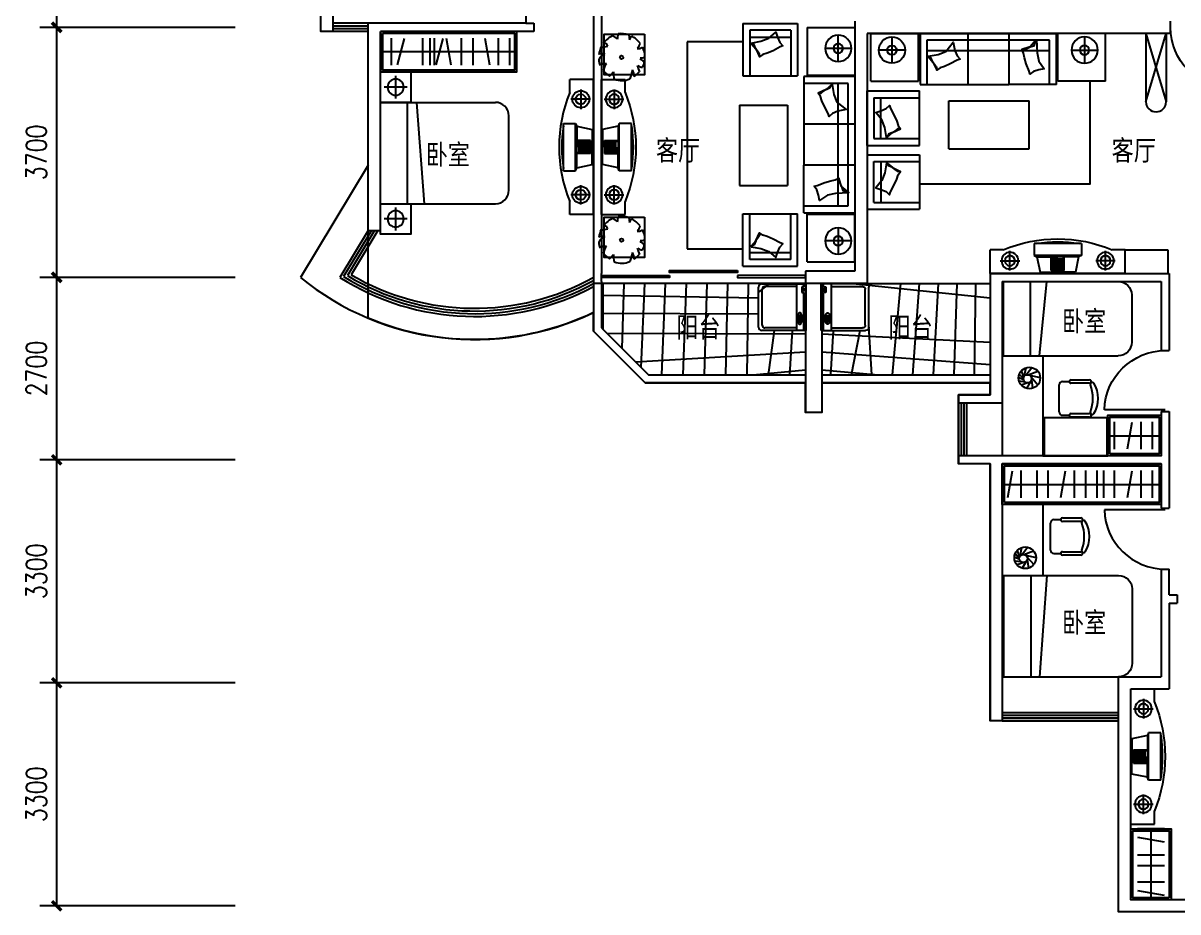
# Model space of a CAD drawing. Header units: millimetres. Extents: x 711 to 40000, y 477 to 37920.
# Drawn here: x 711 to 17795, y 14693 to 27846 of the extents above; entities that cross this region are included whole.
import ezdxf

# ---------------------------------------------------------------- set-up
doc = ezdxf.new("R2010")
doc.units = ezdxf.units.MM
for name, color, linetype in [('GROUND', 2, 'Continuous'), ('JJ', 6, 'Continuous'), ('PUB_DIM', 3, 'Continuous'), ('TEXT', 7, 'Continuous'), ('TOTHER', 7, 'Continuous'), ('WALL', 4, 'Continuous'), ('WC', 10, 'Continuous'), ('WINDOW', 5, 'Continuous'), ('轮廓线', 240, 'Continuous')]:
    doc.layers.add(name, color=color, linetype=linetype)
doc.styles.add('-黑体', font='simhei.ttf')
doc.styles.add('DIM_FONT', font='SIMPLEX.shx', dxfattribs={"width": 0.8})
doc.styles.get("Standard").update_dxf_attribs({"font": 'arial.ttf'})
doc.dimstyles.new('DIMN', dxfattribs={"dimtxt": 300, "dimasz": 1, "dimexe": 250, "dimexo": 300, "dimgap": 150, "dimtad": 1, "dimdec": 0, "dimdsep": 46, "dimtxsty": 'DIM_FONT', "dimblk": '_DIMX', "dimblk1": 'ARCHTICK', "dimblk2": 'ARCHTICK', "dimcen": 0.1, "dimclrt": 7, "dimadec": 0, "dimazin": 0, "dimtfac": 1, "dimtdec": 0, "dimtix": 1, "dimtmove": 2, "dimatfit": 3, "dimldrblk": '_DIMX', "dimfxl": 1, "dimtolj": 1, "dimtzin": 0, "dimarcsym": 0})

# ---------------------------------------------------------------- blocks, each defined once
blk = doc.blocks.new('_DIMX')
at = {"const_width": 50}
blk.add_lwpolyline([(-70, -70), (70, 70)], dxfattribs=at)
blk = doc.blocks.new('*D98')
at = {"layer": 'DEFPOINTS', "color": 0, "transparency": 16777216}
for p in [(1207.473873706284, 27783.04178754659), (4148.440999181692, 27783.04178754659), (4148.440999181692, 24083.04178706975)]:
    blk.add_point(p, dxfattribs=at)
at = {"layer": 'PUB_DIM', "color": 0, "lineweight": -2, "transparency": 16777216}
for p, q in [((3848.440999181692, 27783.04178754659), (957.4738737062839, 27783.04178754659)), ((1207.473873706285, 24084.04178706975), (1207.473873706284, 27782.04178754659)), ((3848.440999181692, 24083.04178706975), (957.4738737062847, 24083.04178706975))]:
    blk.add_line(p, q, dxfattribs=at)
for p, rotation in [((1207.473873706284, 27783.04178754659), 90), ((1207.473873706285, 24083.04178706975), 270)]:
    blk.add_blockref('_DIMX', p, dxfattribs=dict(at, rotation=rotation))
at = {"layer": 'PUB_DIM', "color": 7, "transparency": 16777216, "insert": (907.4738737062917, 25933.04178730817), "char_height": 300, "attachment_point": 5, "rotation": 90, "style": 'DIM_FONT'}
blk.add_mtext('\\A1;3700', dxfattribs=at)
blk = doc.blocks.new('_ARCHTICK')
at = {"color": 0, "linetype": 'ByBlock', "const_width": 0.15}
blk.add_lwpolyline([(-0.5, -0.5), (0.5, 0.5)], dxfattribs=at)
blk = doc.blocks.new('_C10')
at = {"layer": 'JJ'}
for p, q in [((-354.7870574510889, -581.4193916137447), (-354.7870574510889, 606.1006083862594)), ((-354.7870574510889, 606.1006083862594), (355.1329425489239, 606.1006083862449)), ((355.1329425489239, -581.4193916137592), (355.1329425489239, 606.1006083862449)), ((-354.7870574510889, -581.4193916137447), (355.1329425489239, -581.4193916137592))]:
    blk.add_line(p, q, dxfattribs=at)
at = {"flags": 9}
for tag in ['YSIZE', 'XSIZE']:
    blk.add_attdef(tag, (0, 0), '', height=0.5, dxfattribs=at)
blk = doc.blocks.new('_C8')
at = {"layer": 'JJ'}
for p, q in [((-755.5999999999767, 1008.000000000015), (0, 1008)), ((-755.5999999999767, 1008), (-755.5999999999767, 302.4000000000087)), ((-755.5999999999767, 907.2000000000116), (-100.7999999999884, 907.2000000000116)), ((-251.5999999999767, -907.1999999999825), (-251.5999999999767, 907.2000000000116)), ((-100.7999999999884, 907.2000000000116), (-100.8000000000175, -907.1999999999825)), ((0, -1008), (0, 1008)), ((-755.5999999999767, -1008), (-755.5999999999767, 302.4000000000087)), ((0, 302.3999999999942), (-755.5999999999767, 302.3999999999942)), ((0, -302.3999999999942), (-755.5999999999767, -302.3999999999942)), ((-100.8000000000175, -907.1999999999825), (-755.5999999999767, -907.1999999999971)), ((0, -1008), (-755.5999999999767, -1008))]:
    blk.add_line(p, q, dxfattribs=at)
for points in [[(-89.99734004616039, 714.5682681564358), (-288.1817483240739, 722.5387992107717), (-408.1844476381084, 749.4810452834645), (-525.3636578463484, 825.6283520912693), (-540.0010626880103, 748.5662530344562), (-563.4778018753859, 667.1045413729444), (-602.0114588273864, 612.2127015274891), (-558.0838417873601, 603.7212770043116), (-447.6263490955171, 560.0781531431712), (-358.4940034818719, 534.3907867909002), (-291.7959422309068, 522.8105931445753), (-238.1384737045737, 495.5368694099016), (-245.2634562289168, 536.4937327374646), (-233.0967100298731, 552.4390997508308), (-198.5961258576717, 619.6085278042301), (-181.2196417347295, 679.9030230497301), (-92.03075840097154, 707.5125293511082), (-198.5961258576717, 619.6085278042301), (-238.1384737045737, 495.5368694099016)], [(-338.2978783842991, -888.7412333619577), (-311.270418500324, -742.8245974557649), (-269.066812068515, -627.3023568687349), (-128.4339883773355, -520.9300347690878), (-252.9626801763952, -496.4699687376997), (-330.7134550149494, -462.676703703095), (-380.1734077908332, -417.3813411245792), (-394.2627972830669, -459.8457842856878), (-451.7957910691621, -563.7473462476628), (-488.7711125673959, -648.81932415349), (-508.8620267306687, -713.4651857968274), (-542.8323156404949, -763.1542128187866), (-501.2984463736066, -761.3744000966253), (-487.0565684751491, -775.4971957188973), (-424.9012172757066, -818.3776655217953), (-367.3533996786573, -843.3900034214166), (-345.0321974647813, -885.8142576502869), (-424.9012172757066, -818.3776655217953), (-542.8323156404949, -763.1542128187866)]]:
    blk.add_lwpolyline(points, dxfattribs=at)
at = {"flags": 9}
for tag in ['YSIZE', 'XSIZE']:
    blk.add_attdef(tag, (0, 0), '', height=0.5, dxfattribs=at)
blk = doc.blocks.new('_C11')
at = {"layer": 'JJ'}
for p, q in [((-705.6000000000058, 0), (0, 0)), ((-705.6000000000058, 0), (-705.6000000000058, -705.6000000000058)), ((0, 0), (0, -705.6000000000058)), ((-246.1800111641642, -505.8603632134618), (-246.1800111641642, -115.8603632134618)), ((-51.18001116416417, -310.8603632134618), (-441.1800111641642, -310.8603632134618)), ((-705.6000000000058, -705.6000000000058), (0, -705.6000000000058))]:
    blk.add_line(p, q, dxfattribs=at)
for radius in [195, 69.69913654718549]:
    blk.add_circle((-246.1800111641642, -310.8603632134618), radius, dxfattribs=at)
at = {"flags": 9}
for tag in ['YSIZE', 'XSIZE']:
    blk.add_attdef(tag, (0, 0), '', height=0.5, dxfattribs=at)
blk = doc.blocks.new('_C9')
at = {"layer": 'JJ'}
for p, q in [((0, 0), (0, -773.6000000000058)), ((0, 0), (806.3999999999942, 0)), ((806.3999999999942, 0), (806.3999999999942, -773.6000000000058)), ((100.7999999999884, -100.8000000000175), (100.7999999999884, -773.6000000000058)), ((705.5999999999767, -100.8000000000175), (100.7999999999884, -100.8000000000175)), ((705.5999999999767, -100.8000000000175), (705.5999999999767, -773.6000000000058)), ((100.7999999999884, -201.6000000000058), (705.5999999999767, -201.6000000000058)), ((0, -773.6000000000058), (806.3999999999942, -773.6000000000058))]:
    blk.add_line(p, q, dxfattribs=at)
blk.add_lwpolyline([(119.2587666379986, -288.2978783842991), (265.175402544206, -261.270418500324), (380.6976431312505, -219.066812068515), (487.0699652308831, -128.4339883773355), (511.5300312622567, -202.9626801763952), (545.3232962968759, -280.7134550149494), (590.6186588754063, -330.1734077908623), (548.154215714283, -344.2627972830669), (444.2526537523372, -401.7957910691912), (359.1806758464663, -438.7711125673959), (294.534814203158, -458.8620267306978), (244.8457871811697, -492.8323156404949), (246.6255999033456, -451.2984463736066), (232.5028042810736, -437.0565684751782), (189.6223344781902, -374.9012172757066), (164.6099965785397, -317.3533996786864), (122.185742349684, -295.0321974647813), (189.6223344781902, -374.9012172757066), (244.8457871811697, -492.8323156404949)], dxfattribs=at)
at = {"flags": 9}
for tag in ['YSIZE', 'XSIZE']:
    blk.add_attdef(tag, (0, 0), '', height=0.5, dxfattribs=at)
blk = doc.blocks.new('_C1FVM')
at = {"layer": 'JJ'}
for p, q in [((1735.722933011391, 0), (1030.122933011386, 0)), ((1030.122933011386, -705.6000000000058), (1030.122933011386, 0)), ((1735.722933011391, -705.6000000000058), (1735.722933011391, 0)), ((1424.86256979793, -51.18001116416417), (1424.86256979793, -441.1800111641642)), ((1229.86256979793, -246.1800111641642), (1619.86256979793, -246.1800111641642)), ((1019.066911050046, -1656.636905521096), (1019.066911050046, -850.236905521102)), ((1792.666911050052, -850.236905521102), (1019.066911050046, -850.236905521102)), ((1735.722933011391, -705.6000000000058), (1030.122933011386, -705.6000000000058)), ((1792.666911050052, -1656.636905521096), (1792.666911050052, -850.236905521102)), ((1691.866911050034, -951.0369055211195), (1019.066911050046, -951.0369055211195)), ((1591.066911050046, -1555.836905521108), (1591.066911050046, -951.0369055211195)), ((1691.866911050034, -951.0369055211195), (1691.866911050034, -1555.836905521108)), ((1691.866911050034, -1555.836905521108), (1019.066911050046, -1555.836905521108)), ((1792.666911050052, -1656.636905521096), (1019.066911050046, -1656.636905521096))]:
    blk.add_line(p, q, dxfattribs=at)
blk.add_lwpolyline([(1504.369032665752, -1537.378138883098), (1531.396492549728, -1391.46150297689), (1573.600098981537, -1275.939262389846), (1664.232922672716, -1169.566940290213), (1589.704230873656, -1145.10687425884), (1511.953456035102, -1111.31360922422), (1462.493503259189, -1066.01824664569), (1448.404113766985, -1108.482689806813), (1390.87111998086, -1212.384251768759), (1353.895798482656, -1297.45622967463), (1333.804884319354, -1362.102091317938), (1299.834595409557, -1411.791118339926), (1341.368464676445, -1410.011305617751), (1355.610342574873, -1424.134101240023), (1417.765693774345, -1467.014571042906), (1475.313511371365, -1492.026908942556), (1497.63471358527, -1534.451163171412), (1417.765693774345, -1467.014571042906), (1299.834595409557, -1411.791118339926)], dxfattribs=at)
for radius in [195, 69.69913654718549]:
    blk.add_circle((1424.86256979793, -246.1800111641642), radius, dxfattribs=at)
at = {"layer": 'JJ', "rotation": 90}
for name, p in [('_C11', (-1735.722933011377, 0)), ('_C8', (0, 0)), ('_C9', (-1798.043468794276, -1656.636905521096)), ('_C10', (3.586040244772448, -1351.109127034739))]:
    blk.add_blockref(name, p, dxfattribs=at)
at = {"style": 'DIM_FONT', "width": 0.8, "flags": 9}
for tag in ['YSIZE', 'XSIZE']:
    blk.add_attdef(tag, (0, 0), '', height=0.5, dxfattribs=at)
blk = doc.blocks.new('M_C56KIS')
for p, q in [((61.68769691910711, 318.4202871911148), (71.90601225494174, 242.2449976117387)), ((71.90601225494174, 242.2449976117387), (100.8935978659574, 299.1390777507368)), ((100.8935978659574, 299.1390777507368), (100.8935978659574, 299.1390777507368))]:
    blk.add_line(p, q)
blk.add_lwpolyline([(293.5310873228591, 324.8203210098109), (293.5310873228591, -275.1796789901891), (-306.4689126771409, -275.1796789901891), (-306.4689126771409, 324.8203210098109)], close=True)
blk.add_circle((-45.62873294828751, -15.71658524134182), 24.74795864091466)
for centre, radius, start, end in [((-307.3263161788782, 139.4254770050211), 56.51447527397258, 8.94104035208526, 100.0107453020594), ((-45.50328085846559, -12.31630878756187), 339.7112833079223, 112.0102967799918, 142.6391627845076), ((-371.2896940797655, -21.64040045695947), 380.1920188542477, 45.97817327683244, 58.53146648823827), ((-666.0950092341081, 364.7389955538201), 570.3182934058449, 348.5728220433146, 356.664893159638), ((-45.50328085846559, -12.31630878756187), 347.6731246968502, 72.04260863602428, 98.47500495788819), ((-45.50328085846559, -12.31630878756187), 341.3130754933274, 37.27508326534749, 64.82453975226632), ((82.19623916537967, 215.3506896556755), 145.4134528367333, 319.7203254456983, 351.7151342059933), ((-277.2367385652906, -87.58515179670576), 115.2873787263145, 97.39115352619886, 159.6951689965226), ((-332.4263924279076, -104.7566776789063), 142.750854417868, 71.80085051577306, 110.5991494842191), ((-45.50328085846559, -12.31630878756187), 338.1869811262916, 154.3498330697507, 173.0356210533512), ((-402.2700638191891, 850.071679190416), 717.8742823705817, 274.1464636058081, 282.123813865735), ((206.6061042903748, 198.4565398962477), 84.24348286259413, 254.8554930631365, 310.959999052217), ((-45.50328085846559, -12.31630878756187), 344.854602640086, 0.5321478976161764, 25.58563763758895), ((-45.50328085846559, -12.31630878756187), 341.6813009379082, 185.9236248562026, 201.5277014868109), ((-287.016916876004, -214.3724508192572), 105.9156923180378, 81.8313753688686, 131.8278158106918), ((-119.4181293166766, -230.1884061095298), 194.498044918058, 141.6582328344403, 174.3092801234542), ((1198.945539950029, 166.7284474101361), 1057.644250898783, 196.6397484795939, 201.9099380494143), ((262.0729412414221, -63.06088788394482), 99.59076505003421, 227.0453936709736, 270.9650517005485), ((240.9715377723187, 101.5253414807994), 125.0895764326022, 263.277489039658, 297.8128437567362), ((333.1284424762271, 45.00061429590642), 130.7944999497475, 215.3868289016926, 249.7411029521465), ((-45.50328085846559, -12.31630878756187), 343.8520713788156, 334.0766548191929, 348.9021315592918), ((-45.50328085846559, -12.31630878756187), 333.1188994948745, 216.5940385052634, 237.4463764496026), ((-456.1104389769607, -26.25292581247413), 353.3091112416235, 310.8535874544839, 325.1929914565035), ((258.5327176696737, -243.1566432130312), 424.821412029153, 177.9454952844627, 193.2146256256703), ((-45.50328085846559, -12.31630878756187), 345.7632267254725, 251.5307323359839, 290.6299658611113), ((1319.979056938726, -610.5931979398483), 1273.632728424784, 161.2864889084941, 167.5451059776773), ((-13.45707389987365, -284.0690271355743), 151.3411783082969, 354.7322619888067, 32.8543979234022), ((-45.50328085846559, -12.31630878756187), 339.1036820278283, 302.6098373623655, 320.6752496465583)]:
    blk.add_arc(centre, radius, start, end)
at = {"style": 'DIM_FONT', "width": 0.8, "flags": 9}
for tag in ['YSIZE', 'XSIZE']:
    blk.add_attdef(tag, (0, 0), '', height=0.5, dxfattribs=at)
blk = doc.blocks.new('*D103')
at = {"layer": 'DEFPOINTS', "color": 0, "transparency": 16777216}
for p in [(1207.473873706284, 18083.04178706975), (4148.440999181692, 18083.04178706975), (4148.440999181692, 14783.04178754658)]:
    blk.add_point(p, dxfattribs=at)
at = {"layer": 'PUB_DIM', "color": 0, "lineweight": -2, "transparency": 16777216}
for p, q in [((3848.440999181691, 18083.04178706975), (957.4738737062843, 18083.04178706975)), ((1207.473873706285, 14784.04178754658), (1207.473873706284, 18082.04178706975)), ((3848.440999181692, 14783.04178754658), (957.473873706285, 14783.04178754658))]:
    blk.add_line(p, q, dxfattribs=at)
for p, rotation in [((1207.473873706284, 18083.04178706975), 90), ((1207.473873706285, 14783.04178754658), 270)]:
    blk.add_blockref('_DIMX', p, dxfattribs=dict(at, rotation=rotation))
at = {"layer": 'PUB_DIM', "color": 7, "transparency": 16777216, "insert": (907.473873706289, 16433.04178730816), "char_height": 300, "attachment_point": 5, "rotation": 90, "style": 'DIM_FONT'}
blk.add_mtext('\\A1;3300', dxfattribs=at)
blk = doc.blocks.new('*D106')
at = {"layer": 'DEFPOINTS', "color": 0, "transparency": 16777216}
for p in [(1207.473873706284, 21383.04178754659), (4148.440999181692, 21383.04178754659), (4148.440999181692, 18083.04178706975)]:
    blk.add_point(p, dxfattribs=at)
at = {"layer": 'PUB_DIM', "color": 0, "lineweight": -2, "transparency": 16777216}
for p, q in [((3848.440999181692, 21383.04178754659), (957.4738737062844, 21383.04178754659)), ((1207.473873706285, 18084.04178706975), (1207.473873706284, 21382.04178754659)), ((3848.440999181691, 18083.04178706975), (957.4738737062852, 18083.04178706975))]:
    blk.add_line(p, q, dxfattribs=at)
for p, rotation in [((1207.473873706284, 21383.04178754659), 90), ((1207.473873706285, 18083.04178706975), 270)]:
    blk.add_blockref('_DIMX', p, dxfattribs=dict(at, rotation=rotation))
at = {"layer": 'PUB_DIM', "color": 7, "transparency": 16777216, "insert": (907.47387370629, 19733.04178730816), "char_height": 300, "attachment_point": 5, "rotation": 90, "style": 'DIM_FONT'}
blk.add_mtext('\\A1;3300', dxfattribs=at)
blk = doc.blocks.new('*D107')
at = {"layer": 'DEFPOINTS', "color": 0, "transparency": 16777216}
for p in [(1207.473873706284, 24083.04178706975), (4148.440999181692, 24083.04178706975), (4148.440999181692, 21383.04178754659)]:
    blk.add_point(p, dxfattribs=at)
at = {"layer": 'PUB_DIM', "color": 0, "lineweight": -2, "transparency": 16777216}
for p, q in [((3848.440999181692, 24083.04178706975), (957.4738737062843, 24083.04178706975)), ((1207.473873706285, 21384.04178754659), (1207.473873706284, 24082.04178706975)), ((3848.440999181692, 21383.04178754659), (957.4738737062848, 21383.04178754659))]:
    blk.add_line(p, q, dxfattribs=at)
for p, rotation in [((1207.473873706284, 24083.04178706975), 90), ((1207.473873706285, 21383.04178754659), 270)]:
    blk.add_blockref('_DIMX', p, dxfattribs=dict(at, rotation=rotation))
at = {"layer": 'PUB_DIM', "color": 7, "transparency": 16777216, "insert": (907.4738737062908, 22733.04178730816), "char_height": 300, "attachment_point": 5, "rotation": 90, "style": 'DIM_FONT'}
blk.add_mtext('\\A1;2700', dxfattribs=at)
blk = doc.blocks.new('M_A2ZXL')
blk.add_line((-0.471674735232727, 0), (-0.471674735232727, -0.9995987591916273))
blk.add_arc((-0.5000000000003999, 0), 1.0000000000008, 271.6231352199475, 0)
blk = doc.blocks.new('_C20TYU')
at = {"layer": 'WC'}
for p, q in [((-2.842170943040401e-13, 9.999999999999716), (2.842170943040401e-13, -9.999999999999716)), ((-2.842170943040401e-13, 9.999999999999716), (3.500000000000853, 10.00000000000028)), ((3.500000000000853, 10.00000000000028), (3.500000000000284, 8.059553248362192)), ((0.4199999999996749, 7.070000000000277), (3.319999999999709, 7.070000000000277)), ((1.86999999999972, 8.520000000000266), (1.86999999999972, 5.620000000000289)), ((2.63000000000028, 3.499999999999147), (2.456473953767272, 3.082252110921843)), ((4.429999999999723, 3.499999999999147), (2.63000000000028, 3.499999999999147)), ((2.63000000000028, 3.499999999999147), (2.629999999999711, -3.500000000000853)), ((4.429999999999723, 3.499999999999147), (4.429999999999723, -3.500000000000853)), ((2.456473953767272, 3.082252110921843), (0.1699999999991064, 2.606164383561975)), ((0.1699999999996749, 2.606164383561975), (0.169999999998538, -8.526512829121202e-13)), ((2.456473953767272, 3.082252110921843), (2.456473953767841, -8.526512829121202e-13)), ((0.4299999999997226, -8.526512829121202e-13), (0.4299999999997226, 0.9700000000003115)), ((0.4299999999997226, 0.9700000000003115), (2.456473953767841, 0.9700000000008799)), ((0.5299999999996885, -8.526512829121202e-13), (0.5299999999996885, 0.8700000000002888)), ((0.5299999999996885, 0.8700000000002888), (2.456473953767841, 0.8700000000008572)), ((0.7299999999996771, -8.526512829121202e-13), (0.7299999999996771, 0.8700000000002888)), ((0.9299999999997226, -8.526512829121202e-13), (0.9299999999997226, 0.8700000000002888)), ((1.129999999999711, -8.526512829121202e-13), (1.129999999999711, 0.8700000000002888)), ((1.3299999999997, -8.526512829121202e-13), (1.3299999999997, 0.8700000000002888)), ((1.529999999999688, -8.526512829121202e-13), (1.529999999999688, 0.8700000000002888)), ((1.729999999999677, -8.526512829121202e-13), (1.729999999999677, 0.8700000000002888)), ((1.929999999999723, -8.526512829121202e-13), (1.929999999999723, 0.8700000000002888)), ((2.129999999999711, -8.526512829121202e-13), (2.129999999999711, 0.8700000000002888)), ((0.1699999999996749, -2.606164383563737), (0.169999999998538, -8.526512829121202e-13)), ((0.4299999999997226, -8.526512829121202e-13), (0.4299999999997226, -0.9700000000020168)), ((0.4299999999997226, -0.9700000000020168), (2.456473953767841, -0.9700000000026421)), ((0.5299999999996885, -8.526512829121202e-13), (0.5299999999996885, -0.8700000000020509)), ((0.5299999999996885, -0.8700000000020509), (2.456473953767841, -0.8700000000026193)), ((0.7299999999996771, -8.526512829121202e-13), (0.7299999999996771, -0.8700000000020509)), ((0.9299999999997226, -8.526512829121202e-13), (0.9299999999997226, -0.8700000000020509)), ((1.129999999999711, -8.526512829121202e-13), (1.129999999999711, -0.8700000000020509)), ((1.3299999999997, -8.526512829121202e-13), (1.3299999999997, -0.8700000000020509)), ((1.529999999999688, -8.526512829121202e-13), (1.529999999999688, -0.8700000000020509)), ((1.729999999999677, -8.526512829121202e-13), (1.729999999999677, -0.8700000000020509)), ((1.929999999999723, -8.526512829121202e-13), (1.929999999999723, -0.8700000000020509)), ((2.129999999999711, -8.526512829121202e-13), (2.129999999999711, -0.8700000000020509)), ((2.456473953767272, -3.082252110923605), (2.456473953767841, -8.526512829121202e-13)), ((2.456473953767272, -3.082252110923605), (0.1699999999991064, -2.606164383563737)), ((2.63000000000028, -3.500000000000853), (2.456473953767272, -3.082252110923605)), ((4.429999999999723, -3.500000000000853), (2.629999999999711, -3.500000000000853)), ((1.86999999999972, -8.520000000002028), (1.86999999999972, -5.620000000002051)), ((0.4199999999996749, -7.07000000000204), (3.319999999999709, -7.07000000000204)), ((3.500000000000284, -8.059553248366285), (3.500000000000284, -9.999999999999147)), ((2.842170943040401e-13, -9.999999999999716), (3.500000000000284, -9.999999999999147))]:
    blk.add_line(p, q, dxfattribs=at)
for centre, radius in [((1.86999999999972, 7.070000000000277), 1.25), ((1.86999999999972, 7.070000000000277), 0.75), ((1.86999999999972, -7.07000000000204), 1.25), ((1.86999999999972, -7.07000000000204), 0.75)]:
    blk.add_circle(centre, radius, dxfattribs=at)
for centre, radius, start, end in [((-16.23478260868552, -1.477928890381008e-12), 21.31708336464693, 337.7852239154627, 22.21477608453572), ((-16.04478260868552, -1.477928890381008e-12), 20.71708336464693, 351.2284791516101, 8.771520848389866)]:
    blk.add_arc(centre, radius, start, end, dxfattribs=at)
at = {"style": 'DIM_FONT', "width": 0.8, "flags": 9}
for tag in ['YSIZE', 'XSIZE']:
    blk.add_attdef(tag, (0, 0), '', height=0.5, dxfattribs=at)
blk = doc.blocks.new('_C0BXV')
at = {"layer": 'JJ', "xscale": -100, "yscale": 100, "zscale": 100, "rotation": 89.9999999999999}
blk.add_blockref('_C20TYU', (0, 0), dxfattribs=at)
at = {"style": 'DIM_FONT', "width": 0.8, "flags": 9}
for tag in ['YSIZE', 'XSIZE']:
    blk.add_attdef(tag, (0, 0), '', height=0.5, dxfattribs=at)
blk = doc.blocks.new('M_C5')
for p, q in [((-53.9910526626627, -14.06874431869437), (-153.5547980225383, 44.95468834566418)), ((-70.82901607836538, 21.28130988847079), (-105.5706513122423, 120.2282728042846)), ((-60.16192104374932, 62.68461325480894), (-49.63460429589031, 152.1065615165353)), ((-28.08119270529278, 85.5738574138395), (7.413737712297007, 159.8281467487104)), ((-8.99228111962293, 87.95501956535736), (58.67843228853599, 149.151296676022)), ((12.1610811973369, 83.2587280937023), (111.8935306657804, 114.3671185050116)), ((25.53403393035842, 75.43189319191879), (151.9761583610671, 50.03246236002269)), ((42.31323223001527, 52.59037386479213), (156.1122218071469, -35.05672834750294)), ((48.33521730783104, 20.58951348862502), (102.0785434169302, -123.2070248560467)), ((-26.44012613309314, -30.03790376529832), (-152.9726097377861, -46.89755505358153)), ((14.47907216040039, -26.22849599220535), (-99.1433280076817, -125.5810515625417)), ((40.54031767207198, -2.332965136227358), (5.081947024460533, -160.0161421951379))]:
    blk.add_line(p, q)
for centre, radius in [((0, 0), 160), ((-11.20591059033177, 27.9958680989912), 60)]:
    blk.add_circle(centre, radius)
at = {"width": 0.8, "flags": 9}
for tag in ['YSIZE', 'XSIZE']:
    blk.add_attdef(tag, (0, 0), '', height=0.5, dxfattribs=at)
blk = doc.blocks.new('M_C32CXI')
for p, q in [((-188.1173838503528, 275), (86.88261614964722, 274.9999999998981)), ((86.88261614964722, 225), (-188.1173838503528, 224.9999999998981)), ((211.8826161496472, 249.9999999999927), (111.8826161496545, 249.9999999999709)), ((261.8826161496545, 200), (261.8826161496472, -200)), ((-188.1173838503455, -225), (86.8826161496545, -225.0000000001019)), ((86.8826161496545, -275), (-188.1173838503455, -275.0000000001019)), ((211.8826161496545, -250), (111.8826161496545, -250.0000000000218))]:
    blk.add_line(p, q)
for centre, radius, start, end in [((110.9897590067703, 0), 425.8928571428326, 148.1092081981523, 211.8907918018478), ((-226.7826380876322, 210.1694915254229), 28.07203389830514, 338.7606894476903, 148.1092081981521), ((313.9659494829975, 0), 552.0833333333411, 158.7606894476899, 201.2393105523097), ((-188.1173838503637, 249.9999999999491), 25.00000000005045, 89.99999999997881, 270.0000000000211), ((86.88261614964722, 250), 25, 269.9999999999992, 90.0000000000008), ((211.8826161496545, 199.9999999999927), 50, 0, 90.00000000001087), ((-226.7826380876322, -210.1694915254229), 28.07203389830518, 211.8907918018478, 21.23931055230808), ((-188.1173838503528, -250.0000000000509), 25.00000000005045, 89.99999999997881, 270.0000000000211), ((86.8826161496545, -250), 25, 269.9999999999992, 90.0000000000008), ((211.8826161496472, -200.0000000000909), 50, 269.999999999989, 0)]:
    blk.add_arc(centre, radius, start, end)
at = {"width": 0.8, "flags": 9}
for tag in ['YSIZE', 'XSIZE']:
    blk.add_attdef(tag, (0, 0), '', height=0.5, dxfattribs=at)
blk = doc.blocks.new('_C18POR')
at = {"layer": 'JJ'}
for p, q in [((0, 0), (-1.01863406598568e-10, 1500)), ((-1.01863406598568e-10, 1500), (1699.999999999898, 1500.000000000146)), ((400, 2.91038304567337e-11), (399.9999999998981, 1500.000000000029)), ((533.4019317040947, 1500.000000000044), (644.4249390694022, 4.365574568510056e-11)), ((1899.999999999985, 200.0000000001601), (1899.999999999927, 1300.00000000016)), ((0, 0), (1700, 1.455191522836685e-10))]:
    blk.add_line(p, q, dxfattribs=at)
for centre, start, end in [((1699.999999999927, 1300.000000000146), 4.956035581926699e-12, 90.00000000000496), ((1699.999999999985, 200.0000000001455), 270.000000000005, 4.956035581926699e-12)]:
    blk.add_arc(centre, 200, start, end, dxfattribs=at)
at = {"style": 'DIM_FONT', "width": 0.8, "flags": 9}
for tag in ['YSIZE', 'XSIZE']:
    blk.add_attdef(tag, (0, 0), '', height=0.5, dxfattribs=at)
blk = doc.blocks.new('_C4CHW')
at = {"layer": 'JJ'}
blk.add_blockref('_C18POR', (0, 0), dxfattribs=at)
at = {"style": 'DIM_FONT', "width": 0.8, "flags": 9}
for tag in ['YSIZE', 'XSIZE']:
    blk.add_attdef(tag, (0, 0), '', height=0.5, dxfattribs=at)
blk = doc.blocks.new('_C4COF')
at = {"layer": 'WALL'}
blk.add_blockref('_C4CHW', (0, 0), dxfattribs=at)
at = {"style": 'DIM_FONT', "width": 0.8, "flags": 9}
for tag in ['YSIZE', 'XSIZE']:
    blk.add_attdef(tag, (0, 0), '', height=0.5, dxfattribs=at)
blk = doc.blocks.new('M_E20')
for p, q in [((345, 0), (-345, 0)), ((-302.4353001085619, -35.83518351358725), (-345, -35.83518351358725)), ((-307.2702440595531, -144.2591847427593), (-307.2702440595531, -610.9635392652508)), ((-302.4353001085619, -34.99553397357704), (-302.4353001085619, -65.61750891554402)), ((-302.4353001085619, -65.61750891554402), (-219.2787734230078, -65.61750891554402)), ((-219.2787734230078, -65.61750891554402), (-219.2787734230078, -34.99553397357704)), ((345, -35.83518351358725), (-219.2787734230078, -35.83518351358725)), ((123.012313463325, -86.85246989288316), (123.1308182920857, -98.56345711686299)), ((133.4771477720733, -96.32858660580678), (133.4771477720733, -112.9488374002412)), ((198.1455573035291, -96.32858660580678), (133.4771477720733, -96.32858660580678)), ((133.4771477720733, -112.9488374002412), (198.1455573035291, -112.9488374002412)), ((198.1455573035291, -112.9488374002412), (198.1455573035291, -96.32858660580678)), ((214.7741682943033, -88.0287735806869), (214.7741682943033, -98.54462004506422)), ((307.2702440595549, -144.2591847427593), (307.2702440595549, -610.9635392652526)), ((267.2702440595549, -650.9635392652526), (-267.2702440595531, -650.9635392652508))]:
    blk.add_line(p, q)
blk.add_lwpolyline([(83.30959542153869, -94.43403726050383, 0.1851580092270577), (88.19442312496722, -107.1727753504947, 0.102041767147919), (107.6636818951683, -121.5201022012043, 0.06086153838468337), (132.7173477212091, -129.548957676232, 0.04717313288960092), (166.4596477590167, -132.7395176509635, 0.04717313288963489), (200.2019477968224, -129.5489576762302, 0.06086153838472677), (225.255613622865, -121.5201022012043, 0.1020417671479031), (244.7248723930625, -107.1727753504983, 0.1851580092270727), (249.6097000964928, -94.43403726050383, 0.1851580092270577), (244.7248723930643, -81.69529917051295, 0.1020417671479417), (225.255613622865, -67.34797231980338, 0.06086153838468446), (200.2019477968297, -59.31911684477745, 0.04717313288962478), (166.4596477590167, -56.12855687004412, 0.04717313288958174), (132.7173477212145, -59.31911684477382, 0.0608615383846819), (107.6636818951683, -67.34797231980338, 0.102041767147903), (88.19442312497085, -81.69529917050932, 0.1851580092271371)], format="xyb", close=True)
for points in [[(214.7741682943033, -88.0287735806869, 0.2590339714206403), (212.8733838579064, -84.60597066564151, 0.07627618954556756), (201.3533039680351, -79.6715881287655, 0.03651481991211369), (187.8050135026824, -77.21416059959483, 0.02661499603889096), (168.9524712927905, -76.20992857131023, 0.02661499603889096), (150.0999290829004, -77.21416059959483, 0.03651481991211369), (136.5516386175459, -79.6715881287655, 0.07627618954557523), (125.0315587276727, -84.60597066564333, 0.2590339714203898), (123.1307742912795, -88.0287735806869, 0.07846216763068087), (123.3269377951219, -89.27112939397375, 0.05676245743015501)], [(214.7741682943033, -98.54462004506422, 0.2590339714206403), (212.8733838579064, -95.12181713001883, 0.07627618954556756), (201.3533039680351, -90.18743459314283, 0.03651481991211369), (187.8050135026824, -87.73000706397215, 0.02661499603889096), (168.9524712927905, -86.72577503568755, 0.02661499603889096), (150.0999290829004, -87.73000706397215, 0.03651481991211369), (136.5516386175459, -90.18743459314283, 0.07627618954557523), (125.0315587276727, -95.12181713002064, 0.2590339714203898), (123.1307742912795, -98.54462004506422, 0.2590339714202164), (125.0315587276727, -101.9674229601078, 0.05676245743015501), (133.4771477720733, -105.9800386097559, 0.03651481991203816)], [(198.1455573035291, -107.6696730792064, 0.00873594143187036), (201.3533039680351, -106.9018054969856, 0.07627618954562937), (212.8733838579083, -101.9674229601078, 0.2590339714204861), (214.7741682943033, -98.54462004506422, 0.2590339714206403)]]:
    blk.add_lwpolyline(points, format="xyb")
blk.add_circle((-258.668707116165, -34.99553397357704), 17.49659003333545)
for centre, start, end in [((-267.2702440595531, -610.9635392652508), 180, 269.9999999999998), ((267.2702440595549, -610.9635392652526), 270, 0)]:
    blk.add_arc(centre, 40, start, end)
at = {"layer": 'TOTHER', "linetype": 'Continuous'}
for p, q in [((-345, -655.8351835135909), (-345, 0)), ((345, 0), (345, -655.8351835135873)), ((-345, -144.6659197755616), (345, -144.6659197755616)), ((295, -705.8351835135873), (-295, -705.8351835135909))]:
    blk.add_line(p, q, dxfattribs=at)
for centre, start, end in [((-295, -655.8351835135909), 180, 270), ((295, -655.8351835135873), 270, 0)]:
    blk.add_arc(centre, 50, start, end, dxfattribs=at)
at = {"width": 0.8, "flags": 9}
for tag in ['YSIZE', 'XSIZE']:
    blk.add_attdef(tag, (0, 0), '', height=0.5, dxfattribs=at)
blk = doc.blocks.new('_C5HQH')
at = {"layer": 'JJ'}
for p, q in [((-1.01863406598568e-10, 1095.935355966198), (1699.999999999898, 1095.935355966343)), ((0, -4.064644033802324), (-1.01863406598568e-10, 1095.935355966198)), ((400, -4.064644033765944), (399.9999999998981, 1095.935355966234)), ((533.4019317040947, 1095.935355966241), (644.4249390694022, -4.064644033751392)), ((1899.999999999985, 195.9353559663577), (1899.999999999927, 895.9353559663577)), ((0, -4.064644033802324), (1700, -4.064644033656805))]:
    blk.add_line(p, q, dxfattribs=at)
for centre, start, end in [((1699.999999999927, 895.9353559663432), 4.956035581926699e-12, 90.00000000000496), ((1699.999999999985, 195.9353559663432), 270.000000000005, 4.956035581926699e-12)]:
    blk.add_arc(centre, 200, start, end, dxfattribs=at)
at = {"style": 'DIM_FONT', "width": 0.8, "flags": 9}
for tag in ['YSIZE', 'XSIZE']:
    blk.add_attdef(tag, (0, 0), '', height=0.5, dxfattribs=at)
blk = doc.blocks.new('M_C18')
at = {"linetype": 'Continuous'}
for p, q in [((-564.7179044622999, 348.8683286833657), (-564.7179044622999, -348.2120702730244)), ((594.6325399514944, 348.8683286833657), (594.6325399514944, -348.2120702730244))]:
    blk.add_line(p, q, dxfattribs=at)
blk.add_lwpolyline([(-581.520084816123, -348.2120702730244), (-581.520084816123, 351.7879297269756), (618.479915183877, 351.7879297269756), (618.479915183877, -348.2120702730244)], close=True, dxfattribs=at)
at = {"width": 0.8, "flags": 9}
for tag in ['YSIZE', 'XSIZE']:
    blk.add_attdef(tag, (0, 0), '', height=0.5, dxfattribs=at)
blk = doc.blocks.new('*D87')
at = {"layer": 'DEFPOINTS', "color": 0, "transparency": 16777216}
for p in [(1207.473873706284, 29483.04178754659), (4148.440999181692, 29483.04178754659), (4148.440999181692, 27783.04178754659)]:
    blk.add_point(p, dxfattribs=at)
at = {"layer": 'PUB_DIM', "color": 0, "lineweight": -2, "transparency": 16777216}
for p, q in [((3848.440999181692, 29483.04178754659), (957.4738737062844, 29483.04178754659)), ((1207.473873706285, 27784.04178754659), (1207.473873706284, 29482.04178754659)), ((3848.440999181692, 27783.04178754659), (957.4738737062848, 27783.04178754659))]:
    blk.add_line(p, q, dxfattribs=at)
for p, rotation in [((1207.473873706284, 29483.04178754659), 90), ((1207.473873706285, 27783.04178754659), 270)]:
    blk.add_blockref('_DIMX', p, dxfattribs=dict(at, rotation=rotation))
at = {"layer": 'PUB_DIM', "color": 7, "transparency": 16777216, "insert": (907.4738737062922, 28633.04178754659), "char_height": 300, "attachment_point": 5, "rotation": 90, "style": 'DIM_FONT'}
blk.add_mtext('\\A1;1700', dxfattribs=at)
blk = doc.blocks.new('_C2GBH')
at = {"layer": 'JJ'}
for p, q in [((-225, -55), (-225, -395)), ((-395, -225), (-55, -225))]:
    blk.add_line(p, q, dxfattribs=at)
blk.add_lwpolyline([(-450, 0), (-450, -450), (0, -450), (0, 0)], close=True, dxfattribs=at)
blk.add_circle((-225, -225), 120, dxfattribs=at)
at = {"style": 'DIM_FONT', "width": 0.8, "flags": 9}
for tag in ['YSIZE', 'XSIZE']:
    blk.add_attdef(tag, (0, 0), '', height=0.5, dxfattribs=at)

msp = doc.modelspace()

# ---------------------------------------------------------------- hatches: boundary and pattern name
at = {"layer": 'WINDOW'}
h = msp.add_hatch(dxfattribs=at)
h.set_pattern_fill('NET', color=256, scale=2500, style=0)
h.set_pattern_definition([(0, (-532197635.8820931, -2524365838.60313), (0, 312.5), []), (90, (-532197635.8820931, -2524365838.60313), (-312.5, 1.913447427847464e-14), [])])
h.paths.add_polyline_path([(12287.47387376589, 22643.04178706974), (12287.47387376589, 23296.45244209141), (11640.45211008352, 23296.45244209141, -0.4142135623730951), (11590.45211008352, 23346.45244209141), (11590.45211008352, 23936.45244209141, -0.4142135623730951), (11640.45211008352, 23986.45244209141), (12287.47387382549, 23986.45244256825), (12287.47387370628, 23993.04064504475), (9267.473873885097, 23993.03685848087), (9267.473873765888, 23337.52028791279), (9961.952374370518, 22643.0417865929)])
h.paths.add_polyline_path([(15017.47387370628, 22643.04178706974), (15017.47387376589, 23993.04178706974), (13197.47387382549, 23993.04178706974), (12527.47387370628, 23993.04094688267), (12527.47387370628, 23986.45244209141), (13174.49563744825, 23986.45244209141, -0.4142135623730951), (13224.49563744825, 23936.45244209141), (13224.49563744825, 23346.45244209141, -0.4142135623730951), (13174.49563744825, 23296.45244209141), (12527.47387376589, 23296.45244209141), (12527.47387364668, 22643.04178754658)])

# ---------------------------------------------------------------- linework, layer by layer
at = {"layer": 'GROUND'}
msp.add_line((8147.473873706283, 28593.04178754658), (8147.473873706283, 27843.04178754658), dxfattribs=at)
at = {"layer": 'JJ'}
for p, q in [((13254.4178518371, 27693.04178754658), (13960.01785180134, 27693.04178754658)), ((13254.4178518371, 26987.44178764195), (13254.4178518371, 27693.04178754658)), ((13960.01785180134, 26987.44178764195), (13960.01785180134, 27693.04178754658)), ((17321.31023124022, 26683.46604768604), (17621.31023124022, 27693.04178706974)), ((17321.31023124022, 27693.04178754658), (17621.31023124022, 26683.46604768604)), ((17321.31023124022, 27693.04178706974), (17321.31023124022, 26683.46604768604)), ((17621.31023124022, 27693.04178706974), (17621.31023124022, 26683.46604768604)), ((6156.405674846592, 27623.04178754658), (6156.405674846592, 27223.04178754658)), ((6350.60795620245, 27616.22695295185), (6247.080338151874, 27229.85662214131)), ((6620.924185307445, 27623.04178754658), (6620.924185307445, 27223.04178754658)), ((6725.69779649538, 27623.04178754658), (6725.69779649538, 27223.04178754658)), ((6793.956539423885, 27623.04178754658), (6793.956539423885, 27223.04178754658)), ((6919.900077851238, 27616.22695295185), (6816.372459800663, 27229.85662214131)), ((6970.087483973923, 27621.43739787907), (7039.546755047264, 27227.51429693073)), ((7190.216306956234, 27623.04178754658), (7190.216306956234, 27223.04178754658)), ((7363.248661072674, 27623.04178754658), (7363.248661072674, 27223.04178754658)), ((7539.379605622711, 27621.43739787907), (7608.838876696052, 27227.51429693073)), ((7739.403934688988, 27623.04178754658), (7739.403934688988, 27223.04178754658)), ((7908.7021726684, 27623.04178754658), (7908.7021726684, 27223.04178754658)), ((10534.19746157688, 27566.64360277027), (10534.19746157688, 24504.994196814)), ((11360.83696815533, 27566.64360277027), (10534.19746157688, 27566.64360277027)), ((13565.27821502251, 27641.86177627415), (13565.27821502251, 27251.86177627415)), ((7987.473873765888, 27423.04178754658), (6027.473873765888, 27423.04178754658)), ((13760.27821502251, 27446.86177627415), (13370.27821502251, 27446.86177627415)), ((13197.47387376589, 26842.80488197178), (13971.07387378973, 26842.80488197178)), ((13197.47387376589, 26036.40488187641), (13197.47387376589, 26842.80488197178)), ((13254.4178518371, 26987.44178764195), (13960.01785180134, 26987.44178764195)), ((13971.07387378973, 26036.40488187641), (13971.07387378973, 26842.80488197178)), ((13298.27387377781, 26742.00488225788), (13971.07387378973, 26742.00488225788)), ((13298.27387377781, 26742.00488225788), (13298.27387377781, 26137.20488206715)), ((13399.07387378973, 26137.20488206715), (13399.07387378973, 26742.00488225788)), ((13197.47387376589, 26036.40488187641), (13971.07387378973, 26036.40488187641)), ((13298.27387377781, 26137.20488206715), (13971.07387378973, 26137.20488206715)), ((10534.19746157688, 24504.994196814), (11360.83696815533, 24504.994196814)), ((17017.47387376589, 24493.04178706974), (17644.19867178959, 24493.04178706974)), ((17644.19867178959, 24493.04178706974), (17644.19867178959, 24143.04178706974)), ((15797.47387376589, 22923.04178754658), (15797.47387376589, 21443.04178754658)), ((16858.8567377643, 21543.04178754658), (16858.8567377643, 21943.04178754658)), ((17049.74603751463, 21544.64617721409), (17119.20530858797, 21938.56927816242)), ((17249.77036664051, 21543.04178754658), (17249.77036664051, 21943.04178754658)), ((17419.06860461992, 21543.04178754658), (17419.06860461992, 21943.04178754658)), ((16759.70152017635, 21739.3739794907), (17517.4738738851, 21739.3739794907)), ((15277.24628952307, 20824.64617721409), (15346.70556059641, 21218.56927816242)), ((15477.27061864895, 20823.04178754658), (15477.27061864895, 21223.04178754658)), ((15715.35608926577, 20823.04178754658), (15715.35608926577, 21223.04178754658)), ((15873.63008818192, 20823.04178754658), (15873.63008818192, 21223.04178754658)), ((16064.51938793224, 20824.64617721409), (16133.97865900558, 21218.56927816242)), ((16264.54371705812, 20823.04178754658), (16264.54371705812, 21223.04178754658)), ((16433.68145254416, 20823.04178754658), (16433.68145254416, 21223.04178754658)), ((16433.84195503754, 20823.04178754658), (16433.84195503754, 21223.04178754658)), ((16602.97969052357, 20823.04178754658), (16602.97969052357, 21223.04178754658)), ((16700.58273884815, 20823.04178754658), (16700.58273884815, 21223.04178754658)), ((16858.8567377643, 20823.04178754658), (16858.8567377643, 21223.04178754658)), ((17049.74603751463, 20824.64617721409), (17119.20530858797, 21218.56927816242)), ((17249.77036664051, 20823.04178754658), (17249.77036664051, 21223.04178754658)), ((17419.06860461992, 20823.04178754658), (17419.06860461992, 21223.04178754658)), ((15227.47387370628, 21019.3739794907), (17517.4738738851, 21019.3739794907)), ((15797.47387376589, 20723.04178754658), (15797.47387376589, 19673.04178706974)), ((17597.47387376589, 15922.8385318932), (17197.47387376589, 15922.8385318932)), ((17401.14168182177, 14903.04178754658), (17401.14168366951, 15891.37734262318)), ((17595.86948409838, 15722.81420270771), (17201.94638315004, 15792.27347366184)), ((17597.47387376589, 15531.92490283817), (17197.47387376589, 15531.92490283817)), ((17597.47387376589, 15373.65090410084), (17197.47387376589, 15373.65090410084)), ((17597.47387376589, 15135.56543342442), (17197.47387376589, 15135.56543342442)), ((17595.86948409838, 14935.54110423893), (17201.94638315004, 15005.00037519306))]:
    msp.add_line(p, q, dxfattribs=at)
for points in [[(5997.473873765888, 27723.04178754658), (5997.473873765888, 27123.04178754658), (8017.473873765888, 27123.04178754658), (8017.473873765888, 27723.04178754658)], [(6027.473873765888, 27693.04178754658), (6027.473873765888, 27153.04178754658), (7987.473873765888, 27153.04178754658), (7987.473873765888, 27693.04178754658)], [(16757.47387400431, 21443.04178754658), (16757.47387406391, 22043.04178754658), (17547.47387382549, 22043.04178754658), (17547.47387382549, 21443.04178754658)], [(16787.47387406391, 21473.04178754658), (16787.4738739447, 22013.04178754658), (17517.47387382549, 22013.04178706974), (17517.4738739447, 21473.04178754658)], [(15197.47387376589, 20723.04178754658), (15197.47387376589, 21323.04178754658), (17547.47387382549, 21323.04178754658), (17547.47387382549, 20723.04178754658)], [(15227.47387370628, 20753.04178754658), (15227.47387370628, 21293.04178754658), (17517.4738738851, 21293.04178754658), (17517.4738738851, 20753.04178754658)], [(17697.47387376589, 14873.04178754658), (17097.47387376589, 14873.04178754658), (17097.47387376589, 15921.37734214634), (17697.47387376589, 15921.37734214634)], [(17667.47387370628, 14903.04178754658), (17127.4738739447, 14903.04178802341), (17127.47387376589, 15891.37734214634), (17667.47387382549, 15891.37734262318)]]:
    msp.add_lwpolyline(points, close=True, dxfattribs=at)
for points in [[(16492.59607073826, 26987.44178764195), (16492.59607073826, 25464.31034366459), (13971.07387384933, 25464.31034366459)], [(13485.77175215048, 26155.66364852757), (13458.74429229063, 26301.58028451771), (13416.54068586391, 26417.10252515644), (13325.90786215824, 26523.47484723896), (13400.43655398649, 26547.93491308064), (13478.18732878727, 26581.72817842335), (13527.64728155893, 26627.02354089588), (13541.73667106194, 26584.5590976891), (13599.26966485542, 26480.65753595204), (13636.24498632711, 26395.58555785984), (13656.33590051693, 26330.93969623417), (13690.30618944925, 26281.25066940159), (13648.77232018274, 26283.03048173756), (13634.53044226927, 26268.90768615574), (13572.37509104771, 26226.0272163567), (13514.82727345985, 26201.01487867207), (13492.50607124132, 26158.59062425465), (13572.37509104771, 26226.0272163567), (13690.30618944925, 26281.25066940159)]]:
    msp.add_lwpolyline(points, dxfattribs=at)
for radius in [195, 69.69913654718549]:
    msp.add_circle((13565.27821502251, 27446.86177627415), radius, dxfattribs=at)
msp.add_arc((17471.31023124022, 26683.46604768604), 150, 180, 0, dxfattribs=at)
at = {"layer": 'WALL'}
for p, q in [((5117.473873825493, 27723.04178754658), (5117.473873706283, 32473.04178706974)), ((5297.473873765888, 27723.04178754658), (5297.473873765888, 29423.04178754658)), ((9147.473873825493, 29423.04178754658), (9147.471369834366, 23993.04178706974)), ((9267.473873825493, 29543.04178754658), (9267.480639369907, 24143.03800384373)), ((13017.47387370628, 27873.04178754658), (13017.47387382549, 24173.04178706974)), ((17686.86008343262, 27693.04178754658), (17686.86008349222, 27873.04178754658)), ((5297.473873765888, 27723.04178754658), (5117.473873825493, 27723.04178754658)), ((8147.473873706283, 27843.04178754658), (5817.473873765888, 27843.04178754658)), ((5817.473873706283, 24777.89460031361), (5817.473873765888, 27843.04178754658)), ((8267.473873706283, 27723.04178754658), (5997.473873765888, 27723.04178754658)), ((5997.473873706283, 24777.89460079045), (5997.473873765888, 27723.04178754658)), ((8147.473873706283, 27843.04178754658), (8267.473873706283, 27843.04178754658)), ((8267.473873706283, 27843.04178754658), (8267.473873706283, 27723.04178754658)), ((13197.47387370628, 27693.04178754658), (13197.47387382549, 23993.04178706974)), ((17686.86008343262, 27693.04178754658), (13197.47387370628, 27693.04178754658)), ((5817.473873706283, 24777.89460031361), (5997.473873706283, 24777.89460079045)), ((9267.480789692821, 24023.03800384373), (9267.480639369907, 24143.03800384373)), ((13017.47387382549, 24173.04178706974), (12287.47387376589, 24173.04178706974)), ((12287.47387376589, 24173.04178706974), (12287.47387370628, 22643.04178706974)), ((15017.47387376589, 24143.04178706974), (17667.47387382549, 24143.04178706974)), ((15017.47387376589, 24143.04178706974), (15017.47387382549, 22343.04178754658)), ((17667.47387382549, 24143.04178706974), (17667.47387382549, 22998.87060539097)), ((9267.480827303352, 23993.04178706974), (9147.471369834366, 23993.04178706974)), ((9267.480789692821, 24023.03800384373), (9267.480827303352, 23993.04178706974)), ((13197.47387382549, 23993.04178706974), (12527.47387376589, 23993.04178706974)), ((12527.47387376589, 23993.04178706974), (12527.47387370628, 22083.04178706974)), ((15197.47387376589, 24023.04178706974), (17547.47387382549, 24023.04178706974)), ((15197.47387376589, 24023.04178706974), (15197.47387382549, 22223.04178754658)), ((17547.47387382549, 24023.04178706974), (17547.47387382549, 22998.87060539097)), ((17547.47387382549, 22998.87060539097), (17667.47387382549, 22998.87060539097)), ((12287.47387370628, 22643.04178706974), (12287.47387370628, 22083.04178706974)), ((15017.47387382549, 22343.04178754658), (14547.47387376589, 22343.04178754658)), ((14547.47387376589, 22343.04178754658), (14547.47387376589, 22223.04178754658)), ((15197.47387382549, 22223.04178754658), (14547.47387376589, 22223.04178754658)), ((12527.47387370628, 22083.04178706974), (12287.47387370628, 22083.04178706974)), ((17547.47387382549, 22098.87060539097), (17547.47387382549, 21443.04178754658)), ((17547.4738738851, 22098.87060539097), (17667.47387382549, 22098.87060539097)), ((17667.47387382549, 22098.87060539097), (17667.47387382549, 20667.22740308613)), ((17547.47387382549, 21443.04178754658), (14547.47387376589, 21443.04178754658)), ((14547.47387376589, 21443.04178754658), (14547.47387376589, 21323.04178754658)), ((15017.47387382549, 21323.04178754658), (14547.47387376589, 21323.04178754658)), ((15017.47387382549, 21323.04178754658), (15017.4738738851, 17523.04178706974)), ((17547.47387382549, 21323.04178754658), (15197.47387376589, 21323.04178754658)), ((15197.47387376589, 21323.04178754658), (15197.4738738851, 17523.04178706974)), ((17547.47387382549, 21323.04178754658), (17547.47387382549, 20667.22740308613)), ((17547.47387382549, 20667.22740308613), (17667.47387382549, 20667.22740308613)), ((17547.47387382549, 19767.22740308613), (17547.47387382549, 18173.04178706974)), ((17547.47387382549, 19767.22740308613), (17667.47387382549, 19767.22740308613)), ((17667.47387382549, 19383.73328105778), (17667.47387382549, 19767.22740308613)), ((17667.47387382549, 19383.73328105778), (17782.5733691172, 19383.73328105778)), ((17782.5733691172, 19383.73328105778), (17782.5733691172, 19263.73328105778)), ((17667.47387382549, 19263.73328105778), (17782.5733691172, 19263.73328105778)), ((17667.47387382549, 19263.73328105778), (17667.47387382549, 17993.04178706974)), ((16917.47387376589, 14693.04178754658), (16917.47387376589, 18173.04178706974)), ((16917.47387376589, 18173.04178706974), (17547.47387382549, 18173.04178706974)), ((17097.47387376589, 14873.04178754658), (17097.47387376589, 17993.04178706974)), ((17097.47387376589, 17993.04178706974), (17667.47387382549, 17993.04178706974)), ((15197.4738738851, 17523.04178706974), (15017.4738738851, 17523.04178706974)), ((18283.49207523626, 14873.04178754658), (17097.47387376589, 14873.04178754658)), ((18283.49207523626, 14693.04178754658), (16917.47387376589, 14693.04178754658))]:
    msp.add_line(p, q, dxfattribs=at)
at = {"layer": 'WINDOW'}
for p, q in [((5817.473873765888, 27843.04178754658), (5297.473873765888, 27843.04178754658)), ((5817.473873765888, 27803.04178754658), (5297.473873765888, 27803.04178754658)), ((5817.473873765888, 27763.04178754658), (5297.473873765888, 27763.04178754658)), ((5817.473873765888, 27723.04178754658), (5297.473873765888, 27723.04178754658)), ((5817.473873706283, 25746.12157050938), (4814.600876660767, 24083.08903734059)), ((5817.473873706283, 24777.89460031361), (5398.466573329391, 24083.06806222767)), ((5864.184141250076, 24777.89460031361), (5453.021967204037, 24096.0773867783)), ((5910.894408734264, 24777.89460031361), (5507.805648358288, 24109.46527282566)), ((5957.604676397266, 24777.89460031361), (5562.825179429474, 24123.24426166386)), ((9147.473873825493, 23993.04178706974), (9147.473873765888, 23287.81466047138)), ((9267.473873825493, 23993.04178706974), (9267.473873765888, 23337.52028791279)), ((13197.47387382549, 23993.04178706974), (9267.480827243748, 23993.03685895771)), ((13197.47387382549, 23993.04178706974), (15017.47387376589, 23993.04178706974)), ((9147.473873765888, 23287.81466047138), (9912.246746690693, 22523.04178706974)), ((9267.473873765888, 23337.52028791279), (9961.952374132099, 22643.04178706974)), ((9961.952374132099, 22643.04178706974), (12287.47387370628, 22643.04178706974)), ((12527.47387370628, 22643.04178754658), (15017.47387376589, 22643.04178706974)), ((9912.246746690693, 22523.04178706974), (12287.47387370628, 22523.04178754658)), ((12527.47387364668, 22523.04178754658), (15017.47387376589, 22523.04178754658)), ((14547.47387376589, 22223.04178754658), (14547.47387382549, 21443.04178754658)), ((14587.47387376589, 22223.04178754658), (14587.47387382549, 21443.04178754658)), ((14627.47387376589, 22223.04178754658), (14627.47387382549, 21443.04178754658)), ((14667.47387376589, 22223.04178754658), (14667.47387382549, 21443.04178754658)), ((15197.47387382549, 22223.04178754658), (15197.4738738851, 21443.04178754658)), ((15197.4738738851, 17643.04178706974), (16917.47387382549, 17643.04178754658)), ((15197.4738738851, 17603.04178706974), (16917.47387382549, 17603.04178754658)), ((15197.4738738851, 17563.04178706974), (16917.47387382549, 17563.04178754658)), ((15197.4738739447, 17523.04178754658), (16917.47387376589, 17523.04178754658))]:
    msp.add_line(p, q, dxfattribs=at)
for points in [[(10274.14502576155, 24111.26913635105), (10274.14502576155, 24083.04328815312), (9267.480714531364, 24083.04178706974), (9267.586303027096, 24114.38401119084)], [(11280.80944976372, 24183.37656204075), (11280.80944976372, 24155.15047447056), (10274.14502576155, 24155.14921323628), (10274.25061419767, 24186.49143735737)], [(11280.80944976372, 24111.26913539738), (11280.80944976372, 24083.04328815312), (12287.47394892735, 24083.04178706974), (12287.36836043161, 24114.38401119084)]]:
    msp.add_lwpolyline(points, close=True, dxfattribs=at)
for radius, start, end in [(3680.710184021569, 238.2449578777077, 298.5187793214796), (3640.710184021569, 238.8671873593083, 298.8613517885526), (3600.710184021569, 239.503240384234, 299.197596078626), (4063.298630644393, 230.6644808765746, 295.6257983118489), (3720.710184021569, 237.6360264182806, 298.1846032313516)]:
    msp.add_arc((7390.130661101761, 27225.79461185307), radius, start, end, dxfattribs=at)
at = {"layer": '轮廓线'}
msp.add_lwpolyline([(18143.17551317972, 14693.04178754658), (16917.47387358707, 14693.04178754658), (16917.47387364668, 17523.04178706974), (15017.47387370628, 17523.04178706974), (15017.47387364668, 21323.04178754658), (14547.47387358707, 21323.04178754658), (14547.47387358707, 22343.04178754658), (15017.47387364668, 22343.04178754658), (15017.47387364668, 22523.04178754658), (12527.47387346786, 22523.04178754658), (12527.47387352747, 22083.04178706974), (12287.47387352747, 22083.04178706974), (12287.47387352747, 22523.04178754658), (9912.246746511879, 22523.04178706974), (9147.473873587074, 23287.81466047138), (9147.473873706283, 23562.17064182133, -0.2143641153604845), (5817.473873713036, 23479.17661813179), (5817.47387352747, 25746.12157050938), (5817.473873587074, 27723.04178754658), (5117.473873646679, 27723.04178754658), (5117.47387352747, 32473.04178706974)], format="xyb", dxfattribs=at)

# ---------------------------------------------------------------- block references
at = {"layer": 'JJ'}
for name, p in [('M_C56KIS', (9611.415363521995, 27355.28121988148)), ('_C4COF', (5997.473873765888, 25173.04178754658)), ('M_C56KIS', (9611.415363521995, 24651.81919614643))]:
    msp.add_blockref(name, p, dxfattribs=at)
at = {"layer": 'JJ', "xscale": -1}
for name, p, rotation in [('_C1FVM', (13017.47387370628, 26047.31885473103), 270.0000000001364), ('_C0BXV', (9147.468196959915, 26011.9260901627), 269.9999999998636), ('M_E20', (12518.66045394701, 23641.45244209141), 90), ('_C5HQH', (15211.8526774959, 24018.97714320988), 180.0000000001364), ('_C4COF', (15217.47387376589, 19673.04178706974), 179.9999999998636)]:
    msp.add_blockref(name, p, dxfattribs=dict(at, rotation=rotation))
at = {"layer": 'JJ', "extrusion": (0, 0, -1), "zscale": -1}
for name, p, rotation in [('_C8', (-14990.14078483147, 27693.04178754658), 90), ('_C11', (-16725.86371782583, 27693.04178754658), 90), ('_C10', (-14986.55474457306, 26341.9326605019), 90), ('_C9', (-13197.47387382549, 25897.23900024265), 270)]:
    msp.add_blockref(name, p, dxfattribs=dict(at, rotation=rotation))
at = {"layer": 'JJ', "xscale": -1}
for p in [(5997.473873765888, 27123.04178754658), (5997.473873765888, 25173.04178754658)]:
    msp.add_blockref('_C2GBH', p, dxfattribs=at)
at = {"layer": 'JJ'}
for name, p, rotation in [('_C0BXV', (9267.47955069107, 26011.9260901627), 90.00000000013645), ('_C0BXV', (16017.47387376589, 24143.04178706974), 180.0000000001365), ('M_E20', (12296.28729358477, 23641.45244209141), 270), ('M_C5', (15598.20352062744, 22594.61689702839), 90), ('M_C32CXI', (16300.59094557327, 22291.71657411427), 180), ('M_C32CXI', (16172.76774493021, 20247.76085082859), 180), ('M_C5', (15536.49996021551, 19934.14968244404), 90), ('_C0BXV', (17097.47387376589, 16993.04178706974), 90.00000000013645)]:
    msp.add_blockref(name, p, dxfattribs=dict(at, rotation=rotation))
at = {"layer": 'JJ', "xscale": -0.8, "yscale": 0.8, "zscale": 0.8}
msp.add_blockref('M_C18', (16292.25780615372, 21721.61144391865), dxfattribs=at)
at = {"layer": 'WINDOW', "zscale": 900}
for p, xscale, yscale, rotation in [((18136.86008343262, 27783.04178754658), 900, -900, 180), ((17607.47387382549, 22548.87060539097), -900, 900, 270), ((17607.47387382549, 20217.22740308613), 900, 900, 270)]:
    msp.add_blockref('M_A2ZXL', p, dxfattribs=dict(at, xscale=xscale, yscale=yscale, rotation=rotation))

# ---------------------------------------------------------------- texts
at = {"layer": 'TEXT', "style": '-黑体', "width": 0.8}
for s, p in [('客厅', (10073.13666199635, 25813.39909440278)), ('客厅', (16814.77081321667, 25813.39909440278)), ('卧室', (6666.830123533709, 25752.0375073552)), ('卧室', (16080.26226006935, 23287.10340768097)), ('阳台', (10375.56827687214, 23195.78305560349)), ('阳台', (13514.1795543928, 23195.78305560349)), ('卧室', (16080.26226006935, 18828.16654044388))]:
    msp.add_text(s, height=300, dxfattribs=at).set_placement(p)

# ---------------------------------------------------------------- dimensions: what is measured, and where the dimension line sits
at = {"layer": 'PUB_DIM'}
for base, p1, p2, picture, middle in [((1207.473873706284, 29483.04178754659), (4148.44099918169, 27783.04178754658), (4148.44099918169, 29483.04178754658), '*D87', (907.4738737062922, 28633.04178754659)), ((1207.473873706284, 27783.04178754659), (4148.44099918169, 24083.04178706974), (4148.44099918169, 27783.04178754658), '*D98', (907.4738737062917, 25933.04178730817)), ((1207.473873706284, 24083.04178706975), (4148.44099918169, 21383.04178754658), (4148.44099918169, 24083.04178706974), '*D107', (907.4738737062908, 22733.04178730816)), ((1207.473873706284, 21383.04178754659), (4148.44099918169, 18083.04178706974), (4148.44099918169, 21383.04178754658), '*D106', (907.47387370629, 19733.04178730816)), ((1207.473873706284, 18083.04178706975), (4148.44099918169, 14783.04178754658), (4148.44099918169, 18083.04178706974), '*D103', (907.473873706289, 16433.04178730816))]:
    dim = msp.add_linear_dim(base=base, p1=p1, p2=p2, angle=90, dimstyle='DIMN', dxfattribs=at)
    dim.commit()
    dim.dimension.update_dxf_attribs({"geometry": picture, "text_midpoint": middle})

doc.saveas('drawing.dxf')
